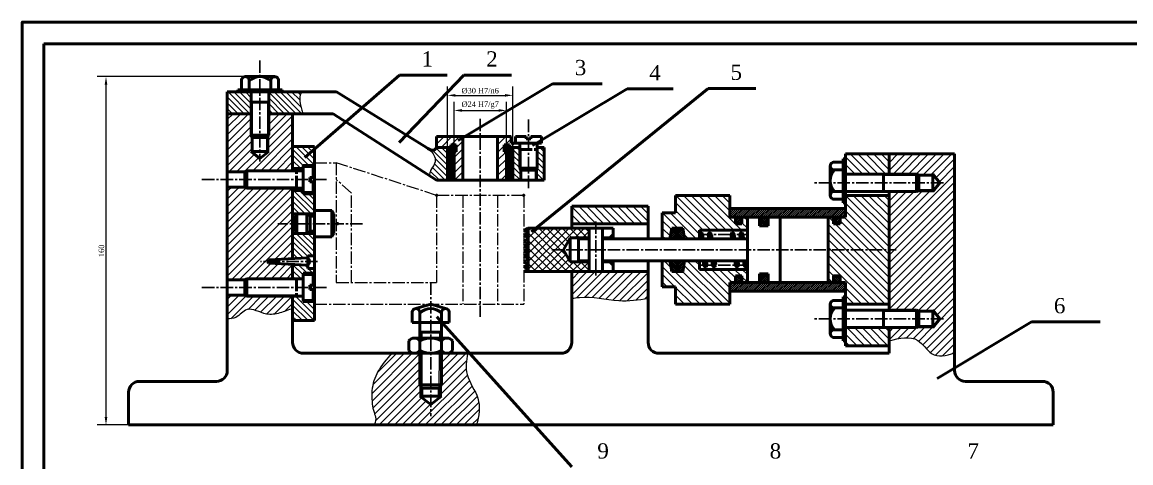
# Model space of a CAD drawing. Extents: x 3371 to 5758, y -2048 to -107.
# Drawn here: x 3444 to 3952, y -1657 to -1454 of the extents above; entities that cross this region are included whole.
import ezdxf

# ---------------------------------------------------------------- set-up
doc = ezdxf.new("R2010")
doc.units = 0
doc.header["$LTSCALE"] = 0.3
doc.header["$MEASUREMENT"] = 0
doc.linetypes.add('CENTER2', pattern=[28.575, 19.05, -3.175, 3.175, -3.175])
doc.layers.get('0').update_dxf_attribs({"color": 1, "linetype": 'CONTINUOUS', "lineweight": 50})
doc.layers.get('DEFPOINTS').update_dxf_attribs({"linetype": 'CONTINUOUS'})
doc.layers.add('DUONGGIONG', color=4, linetype='CONTINUOUS', lineweight=20)
doc.styles.get("Standard").update_dxf_attribs({"font": 'times.ttf'})
doc.dimstyles.new('100', dxfattribs={"dimtxt": 8, "dimasz": 3.6, "dimexe": 0.18, "dimexo": 0.0625, "dimgap": 0.8, "dimtad": 1, "dimdec": 4, "dimzin": 0, "dimdsep": 46, "dimtxsty": 'Standard', "dimcen": 0.09, "dimclrd": 3, "dimclre": 3, "dimclrt": 86, "dimadec": 0, "dimazin": 0, "dimtfac": 1, "dimtdec": 4, "dimtofl": 0, "dimtmove": 2, "dimatfit": 3, "dimfxl": 1, "dimtfillclr": 3, "dimtolj": 1, "dimtzin": 0, "dimlwd": 20, "dimlwe": 20, "dimarcsym": 0})
pattern_1 = [(45, (940.742, -2290.6202), (-1.767767, 1.767767), [])]
pattern_2 = [(135, (940.742, -2290.6202), (-1.3258252, -1.3258252), [])]
pattern_3 = [(45, (3413.4513, -40.9748), (-1.767767, 1.767767), [])]
pattern_4 = [(135, (3413.4513, -40.9748), (-1.767767, -1.767767), [])]

# ---------------------------------------------------------------- blocks, each defined once
blk = doc.blocks.new('*D10')
at = {"layer": 'DEFPOINTS', "color": 0, "transparency": 16777216}
for p in [(3545.84, -1479.5), (3481.99, -1639.41), (3492.36, -1639.41)]:
    blk.add_point(p, dxfattribs=at)
at = {"layer": 'DUONGGIONG', "color": 3, "lineweight": 20, "transparency": 16777216}
for p, q in [((3545.77, -1479.5), (3477.99, -1479.5)), ((3481.99, -1483.1), (3481.99, -1635.81)), ((3492.29, -1639.41), (3477.99, -1639.41))]:
    blk.add_line(p, q, dxfattribs=at)
at = {"layer": 'DUONGGIONG', "color": 3, "transparency": 16777216}
for points in [[(3481.39, -1483.1), (3482.59, -1483.1), (3481.99, -1479.5)], [(3481.39, -1635.81), (3482.59, -1635.81), (3481.99, -1639.41)]]:
    blk.add_solid(points, dxfattribs=at)
at = {"layer": 'DUONGGIONG', "color": 86, "transparency": 16777216, "insert": (3479.91, -1559.46), "char_height": 2.5, "attachment_point": 5, "rotation": 90}
blk.add_mtext('\\A2;160', dxfattribs=at)
blk = doc.blocks.new('*D12')
at = {"layer": 'DEFPOINTS', "color": 0, "transparency": 16777216}
for p in [(3665.59, -1495), (3641.59, -1512), (3665.59, -1512)]:
    blk.add_point(p, dxfattribs=at)
at = {"layer": 'DUONGGIONG', "color": 3, "lineweight": 20, "transparency": 16777216}
for p, q in [((3641.59, -1511.94), (3641.59, -1491)), ((3665.59, -1511.94), (3665.59, -1491)), ((3645.19, -1495), (3661.99, -1495))]:
    blk.add_line(p, q, dxfattribs=at)
at = {"layer": 'DUONGGIONG', "color": 3, "transparency": 16777216}
for points in [[(3645.19, -1494.4), (3645.19, -1495.6), (3641.59, -1495)], [(3661.99, -1494.4), (3661.99, -1495.6), (3665.59, -1495)]]:
    blk.add_solid(points, dxfattribs=at)
at = {"layer": 'DUONGGIONG', "color": 86, "transparency": 16777216, "insert": (3653.59, -1492.52), "char_height": 2.5, "attachment_point": 5}
blk.add_mtext('\\A2;{}{}%%C24 H7/g7', dxfattribs=at)
blk = doc.blocks.new('*D13')
at = {"layer": 'DEFPOINTS', "color": 0, "transparency": 16777216}
for p in [(3668.59, -1488.09), (3638.59, -1512), (3668.59, -1512)]:
    blk.add_point(p, dxfattribs=at)
at = {"layer": 'DUONGGIONG', "color": 3, "lineweight": 20, "transparency": 16777216}
for p, q in [((3638.59, -1511.94), (3638.59, -1484.09)), ((3668.59, -1511.94), (3668.59, -1484.09)), ((3642.19, -1488.09), (3664.99, -1488.09))]:
    blk.add_line(p, q, dxfattribs=at)
at = {"layer": 'DUONGGIONG', "color": 3, "transparency": 16777216}
for points in [[(3642.19, -1487.49), (3642.19, -1488.69), (3638.59, -1488.09)], [(3664.99, -1487.49), (3664.99, -1488.69), (3668.59, -1488.09)]]:
    blk.add_solid(points, dxfattribs=at)
at = {"layer": 'DUONGGIONG', "color": 86, "transparency": 16777216, "insert": (3653.59, -1485.96), "char_height": 2.5, "attachment_point": 5}
blk.add_mtext('\\A2;%%C30 H7/n6', dxfattribs=at)

msp = doc.modelspace()

# ---------------------------------------------------------------- hatches: boundary and pattern name
at = {"linetype": 'Continuous', "lineweight": 20}
h = msp.add_hatch(dxfattribs=at)
h.set_pattern_fill('ANSI31', color=2, scale=0.15, style=0)
h.set_pattern_definition([(45, (3492.58943, -1826.625), (-0.3367596, 0.3367596), [])])
h.paths.add_polyline_path([(3641.59, -1512), (3638.59, -1512), (3638.59, -1527), (3641.59, -1527)])
h.paths.add_polyline_path([(3665.59, -1527), (3668.59, -1527), (3668.59, -1512), (3665.59, -1512)])
at = {"layer": 'DUONGGIONG', "lineweight": 20}
h = msp.add_hatch(dxfattribs=at)
h.set_pattern_fill('ANSI31', color=0, scale=15, angle=90, style=0)
h.set_pattern_definition([(135, (3423.4513, -1220.8696), (-1.325825, -1.325825), [])])
h.paths.add_polyline_path([(3548.59, -1496.5), (3548.59, -1486.5), (3537.59, -1486.5), (3537.59, -1496.5)])
edge = h.paths.add_edge_path()
edge.add_line((3567.59, -1496.5), (3572.28, -1496.5))
edge.add_spline(control_points=[(3572.28, -1496.5), (3572.14, -1495.77), (3571.39, -1493.28), (3570.39, -1490.01), (3571.22, -1487.51), (3571.7, -1486.5)], knot_values=[6.777452, 6.777452, 6.777452, 6.777452, 10.939191, 20.577238, 27.16774, 27.16774, 27.16774, 27.16774], degree=3, periodic=0)
edge.add_line((3571.7, -1486.5), (3556.59, -1486.5))
edge.add_line((3556.59, -1486.5), (3556.59, -1496.5))
edge.add_line((3556.59, -1496.5), (3567.59, -1496.5))
h = msp.add_hatch(dxfattribs=at)
h.set_pattern_fill('ANSI31', color=0, scale=20, style=0)
h.set_pattern_definition([(45, (3423.4513, -1220.8696), (-1.767767, 1.767767), [])])
h.paths.add_polyline_path([(3556.59, -1506.42), (3556.59, -1513.89), (3552.59, -1517.02), (3548.59, -1513.89), (3548.59, -1506.42), (3548.59, -1496.5), (3537.59, -1496.5), (3537.59, -1522.72), (3546.59, -1522.72), (3567.59, -1522.72), (3567.59, -1511.5), (3567.59, -1496.5), (3556.59, -1496.5)])
h.paths.add_polyline_path([(3556.09, -1513.89), (3556.59, -1513.89), (3556.59, -1506.42), (3556.09, -1507.42)], flags=17)
h.paths.add_polyline_path([(3548.59, -1513.89), (3549.09, -1513.89), (3549.09, -1507.42), (3548.59, -1506.42)], flags=17)
h = msp.add_hatch(dxfattribs=at)
h.set_pattern_fill('ANSI31', color=0, scale=20, style=0)
h.set_pattern_definition(pattern_1)
h.paths.add_polyline_path([(3664.61, -1510.82), (3667.09, -1510.82), (3667.09, -1512), (3668.59, -1512), (3671.73, -1512), (3671.73, -1510), (3669.73, -1510), (3667.81, -1510), (3667.81, -1507), (3661.59, -1507), (3661.59, -1527), (3665.59, -1527), (3665.59, -1513.99), (3664.61, -1513.99)])
h.paths.add_polyline_path([(3633.59, -1507), (3633.59, -1512), (3638.59, -1512), (3640.09, -1512), (3640.09, -1510.82), (3641.87, -1510.82), (3645.59, -1508.22), (3645.59, -1507)])
h.paths.add_polyline_path([(3645.59, -1508.22), (3641.87, -1510.82), (3642.57, -1510.82), (3642.57, -1513.99), (3641.59, -1513.99), (3641.59, -1527), (3645.59, -1527)])
h = msp.add_hatch(dxfattribs=at)
h.set_pattern_fill('ANSI31', color=0, scale=15, angle=90, style=0)
h.set_pattern_definition(pattern_2)
h.paths.add_polyline_path([(3577.59, -1520.22), (3577.59, -1511.5), (3567.59, -1511.5), (3567.59, -1521.72), (3572.36, -1521.72), (3572.36, -1520.22)])
h = msp.add_hatch(dxfattribs=at)
h.set_pattern_fill('ANSI31', color=0, scale=15, angle=90, style=0)
h.set_pattern_definition(pattern_2)
edge = h.paths.add_edge_path()
edge.add_line((3638.59, -1512), (3633.59, -1512))
edge.add_spline(control_points=[(3633.59, -1512), (3633.41, -1512.3), (3632.93, -1513.08), (3630.95, -1513.48), (3629.75, -1512.61), (3629, -1512.08)], knot_values=[0, 0, 0, 0, 1.038476, 2.658355, 5.3062, 5.3062, 5.3062, 5.3062], degree=3, periodic=0)
edge.add_spline(control_points=[(3629, -1512.08), (3630.53, -1513.25), (3632.98, -1515.12), (3633.06, -1519.75), (3630.69, -1522.11), (3630.33, -1524.07), (3630.27, -1524.87)], knot_values=[0, 0, 0, 0, 10.90556, 17.463156, 24.878863, 29.60899, 29.60899, 29.60899, 29.60899], degree=3, periodic=0)
edge.add_line((3630.27, -1524.87), (3633.59, -1527))
edge.add_line((3633.59, -1527), (3638.59, -1527))
edge.add_line((3638.59, -1527), (3638.59, -1512))
h = msp.add_hatch(dxfattribs=at)
h.set_pattern_fill('ANSI31', color=0, scale=15, angle=90, style=0)
h.set_pattern_definition(pattern_2)
h.paths.add_polyline_path([(3682.87, -1512), (3679.73, -1512), (3679.73, -1527), (3682.87, -1527)])
h.paths.add_polyline_path([(3671.73, -1512), (3668.59, -1512), (3668.59, -1527), (3671.73, -1527)])
at = {"layer": 'DUONGGIONG'}
h = msp.add_hatch(dxfattribs=at)
h.set_pattern_fill('ANSI31', color=0, scale=20, angle=90, style=0)
h.set_pattern_definition(pattern_4)
h.paths.add_polyline_path([(3841.09, -1515), (3821.09, -1515), (3821.09, -1524.26), (3841.09, -1524.26)])
h.paths.add_polyline_path([(3841.09, -1534), (3821.09, -1534), (3821.09, -1544), (3818.59, -1544), (3818.59, -1547), (3815.59, -1547), (3815.59, -1544), (3813.09, -1544), (3813.09, -1559), (3841.09, -1559)])
h.paths.add_polyline_path([(3841.09, -1559), (3813.09, -1559), (3813.09, -1574), (3815.59, -1574), (3815.59, -1571), (3818.59, -1571), (3818.59, -1574), (3821.09, -1574), (3821.09, -1584), (3841.09, -1584)])
h.paths.add_polyline_path([(3841.09, -1594.7), (3821.09, -1594.7), (3821.09, -1603), (3841.09, -1603)])
h = msp.add_hatch(dxfattribs=at)
h.set_pattern_fill('ANSI31', color=0, scale=20, style=0)
h.set_pattern_definition(pattern_3)
edge = h.paths.add_edge_path()
edge.add_line((3871.09, -1515), (3841.09, -1515))
edge.add_line((3841.09, -1515), (3841.09, -1524.26))
edge.add_line((3841.09, -1524.26), (3853.72, -1524.26))
edge.add_line((3853.72, -1524.26), (3861.2, -1524.26))
edge.add_line((3861.2, -1524.26), (3864.32, -1528.26))
edge.add_line((3864.32, -1528.26), (3861.2, -1532.26))
edge.add_line((3861.2, -1532.26), (3853.72, -1532.26))
edge.add_line((3853.72, -1532.26), (3841.09, -1532.26))
edge.add_line((3841.09, -1532.26), (3841.09, -1586.7))
edge.add_line((3841.09, -1586.7), (3853.72, -1586.7))
edge.add_line((3853.72, -1586.7), (3861.2, -1586.7))
edge.add_line((3861.2, -1586.7), (3864.32, -1590.7))
edge.add_line((3864.32, -1590.7), (3861.2, -1594.7))
edge.add_line((3861.2, -1594.7), (3853.72, -1594.7))
edge.add_line((3853.72, -1594.7), (3841.09, -1594.7))
edge.add_line((3841.09, -1594.7), (3841.09, -1600.77))
edge.add_spline(control_points=[(3841.09, -1600.77), (3845.88, -1599.56), (3853.89, -1597.53), (3860.59, -1608.98), (3867.16, -1607.74), (3871.09, -1606.24)], knot_values=[0, 0, 0, 0, 13.098981, 21.880081, 33.027615, 33.027615, 33.027615, 33.027615], degree=3, periodic=0)
edge.add_line((3871.09, -1606.24), (3871.09, -1515))
at = {"layer": 'DUONGGIONG', "lineweight": 20}
h = msp.add_hatch(dxfattribs=at)
h.set_pattern_fill('ANSI31', color=0, scale=20, style=0)
h.set_pattern_definition(pattern_1)
h.paths.add_polyline_path([(3546.59, -1522.72), (3537.59, -1522.72), (3537.59, -1523.22), (3545.59, -1523.22)])
h.paths.add_polyline_path([(3545.59, -1530.22), (3537.59, -1530.22), (3537.59, -1530.72), (3546.59, -1530.72)])
h = msp.add_hatch(dxfattribs=at)
h.set_pattern_fill('ANSI31', color=0, scale=15, angle=90, style=0)
h.set_pattern_definition(pattern_2)
h.paths.add_polyline_path([(3679.73, -1521.44), (3679.23, -1522.44), (3679.23, -1527), (3679.73, -1527)])
h.paths.add_polyline_path([(3672.23, -1522.44), (3671.73, -1521.44), (3671.73, -1527), (3672.23, -1527)])
h = msp.add_hatch(dxfattribs=at)
h.set_pattern_fill('ANSI31', color=0, scale=20, style=0)
h.set_pattern_definition(pattern_1)
h.paths.add_polyline_path([(3537.59, -1530.72), (3537.59, -1554.74), (3567.59, -1547.25), (3567.59, -1530.72)])
h.paths.add_polyline_path([(3567.59, -1563.04), (3567.59, -1547.25), (3537.59, -1554.74), (3537.59, -1572.28), (3546.59, -1572.28), (3567.59, -1572.28), (3567.59, -1565.67), (3556.54, -1565.1, -0.436154), (3556.54, -1563.61)])
h = msp.add_hatch(dxfattribs=at)
h.set_pattern_fill('ANSI31', color=0, scale=15, angle=90, style=0)
h.set_pattern_definition(pattern_2)
h.paths.add_polyline_path([(3577.59, -1541.94), (3567.59, -1541.94), (3567.59, -1531.72), (3572.36, -1531.72), (3572.36, -1533.22), (3577.59, -1533.22)])
at = {"layer": 'DUONGGIONG'}
h = msp.add_hatch(dxfattribs=at)
h.set_pattern_fill('ANSI31', color=0, scale=20, angle=90, style=0)
h.set_pattern_definition(pattern_4)
h.paths.add_polyline_path([(3768.09, -1534), (3743.09, -1534), (3743.09, -1542), (3737.09, -1542), (3737.09, -1554), (3740.59, -1554), (3741.46, -1549.08), (3746.46, -1549.08), (3747.33, -1554), (3754.09, -1554), (3754.09, -1550), (3776.09, -1550), (3776.09, -1544), (3773.59, -1544), (3773.59, -1547), (3770.59, -1547), (3770.59, -1544), (3768.09, -1544)])
h.paths.add_polyline_path([(3768.09, -1574), (3770.59, -1574), (3770.59, -1571), (3773.59, -1571), (3773.59, -1574), (3776.09, -1574), (3776.09, -1568), (3754.09, -1568), (3754.09, -1564), (3747.33, -1564), (3746.46, -1568.93), (3741.46, -1568.93), (3740.59, -1564), (3737.09, -1564), (3737.09, -1576), (3743.09, -1576), (3743.09, -1584), (3768.09, -1584)])
h = msp.add_hatch(dxfattribs=at)
h.set_pattern_fill('ANSI31', color=0, scale=20, angle=90, style=0)
h.set_pattern_definition(pattern_4)
h.paths.add_polyline_path([(3730.59, -1539), (3695.59, -1539), (3695.59, -1547), (3730.59, -1547)])
at = {"layer": 'DUONGGIONG', "lineweight": 20}
h = msp.add_hatch(dxfattribs=at)
h.set_pattern_fill('ANSI31', color=0, scale=5, style=0)
h.set_pattern_definition([(45, (940.7419, -2290.6202), (-0.44194174, 0.44194174), [])])
h.paths.add_polyline_path([(3813.09, -1544), (3821.09, -1544), (3821.09, -1540), (3768.09, -1540), (3768.09, -1544)])
h.paths.add_polyline_path([(3821.09, -1578), (3821.09, -1574), (3813.09, -1574), (3768.09, -1574), (3768.09, -1578)])
h = msp.add_hatch(dxfattribs=at)
h.set_pattern_fill('ANSI37', color=0, scale=5, style=0)
h.set_pattern_definition([(45, (940.7419, -2290.6202), (-0.44194174, 0.44194174), []), (135, (940.7419, -2290.6202), (-0.44194174, -0.44194174), [])])
h.paths.add_polyline_path([(3740.59, -1554), (3747.33, -1554), (3746.46, -1549.08), (3741.46, -1549.08)])
h.paths.add_polyline_path([(3746.46, -1568.93), (3747.33, -1564), (3740.59, -1564), (3741.46, -1568.93)])
h.paths.add_polyline_path([(3773.59, -1574), (3773.59, -1571), (3770.59, -1571), (3770.59, -1574)])
h.paths.add_polyline_path([(3770.59, -1547), (3773.59, -1547), (3773.59, -1544), (3770.59, -1544)])
h.paths.add_polyline_path([(3785.59, -1544), (3781.59, -1544), (3781.59, -1548), (3785.59, -1548)])
h.paths.add_polyline_path([(3785.59, -1574), (3785.59, -1570), (3781.59, -1570), (3781.59, -1574)])
h.paths.add_polyline_path([(3818.59, -1571), (3815.59, -1571), (3815.59, -1574), (3818.59, -1574)])
h.paths.add_polyline_path([(3818.59, -1544), (3815.59, -1544), (3815.59, -1547), (3818.59, -1547)])
at = {"layer": 'DUONGGIONG'}
h = msp.add_hatch(dxfattribs=at)
h.set_pattern_fill('ANSI37', color=0, scale=20, style=0)
h.set_pattern_definition([(45, (3413.4513, -40.9748), (-1.767767, 1.767767), []), (135, (3413.4513, -40.9748), (-1.767767, -1.767767), [])])
h.paths.add_polyline_path([(3694.88, -1553.5), (3703.59, -1553.5), (3703.59, -1549), (3675.59, -1549), (3675.59, -1569), (3703.59, -1569), (3703.59, -1564.5), (3694.88, -1564.5), (3691.71, -1559)])
at = {"layer": 'DUONGGIONG', "lineweight": 20}
h = msp.add_hatch(dxfattribs=at)
h.set_pattern_fill('ANSI31', color=0, scale=15, angle=90, style=0)
h.set_pattern_definition(pattern_2)
h.paths.add_polyline_path([(3567.59, -1551.48), (3567.59, -1563.04), (3574.51, -1562.68), (3574.51, -1561.82), (3577.59, -1561.82), (3577.59, -1555.97), (3577.59, -1551.48)])
h.paths.add_polyline_path([(3567.59, -1572.28), (3572.36, -1572.28), (3572.36, -1569.78), (3577.59, -1569.78), (3577.59, -1567.53), (3574.51, -1567.53), (3574.51, -1566.03), (3567.59, -1565.67)])
h.paths.add_polyline_path([(3572.36, -1582.78), (3572.36, -1580.28), (3567.59, -1580.28), (3567.59, -1591.5), (3577.59, -1591.5), (3577.59, -1582.78)])
h = msp.add_hatch(dxfattribs=at)
h.set_pattern_fill('ANSI37', color=0, scale=2, style=0)
h.set_pattern_definition([(45, (940.74192, -2290.6202), (-0.176776695, 0.176776695), []), (135, (940.74192, -2290.6202), (-0.176776695, -0.176776695), [])])
h.paths.add_polyline_path([(3755.59, -1552), (3754.09, -1552, 1)])
h.paths.add_polyline_path([(3754.09, -1552), (3755.59, -1552, 1)])
h.paths.add_polyline_path([(3758.09, -1552), (3759.59, -1552, 1)])
h.paths.add_polyline_path([(3759.59, -1552), (3758.09, -1552, 1)])
h.paths.add_polyline_path([(3756.09, -1566), (3757.59, -1566, 1)])
h.paths.add_polyline_path([(3757.59, -1566), (3756.09, -1566, 1)])
h.paths.add_polyline_path([(3760.09, -1566), (3761.59, -1566, 1)])
h.paths.add_polyline_path([(3761.59, -1566), (3760.09, -1566, 1)])
h.paths.add_polyline_path([(3770.59, -1566), (3772.09, -1566, 1)])
h.paths.add_polyline_path([(3772.09, -1566), (3770.59, -1566, 1)])
h.paths.add_polyline_path([(3774.59, -1566), (3776.09, -1566, 1)])
h.paths.add_polyline_path([(3776.09, -1566), (3774.59, -1566, 1)])
h.paths.add_polyline_path([(3768.59, -1552), (3770.09, -1552, 1)])
h.paths.add_polyline_path([(3770.09, -1552), (3768.59, -1552, 1)])
h.paths.add_polyline_path([(3772.59, -1552), (3774.09, -1552, 1)])
h.paths.add_polyline_path([(3774.09, -1552), (3772.59, -1552, 1)])
at = {"layer": 'DUONGGIONG'}
h = msp.add_hatch(dxfattribs=at)
h.set_pattern_fill('ANSI31', color=0, scale=20, style=0)
h.set_pattern_definition(pattern_3)
edge = h.paths.add_edge_path()
edge.add_line((3730.59, -1569), (3695.59, -1569))
edge.add_line((3695.59, -1569), (3695.59, -1581.47))
edge.add_spline(control_points=[(3695.59, -1581.47), (3696.75, -1581.17), (3703.71, -1579.83), (3715.68, -1583.26), (3726.15, -1582), (3730.59, -1581.31)], knot_values=[13.444311, 13.444311, 13.444311, 13.444311, 17.095853, 35.272724, 48.697232, 48.697232, 48.697232, 48.697232], degree=3, periodic=0)
edge.add_line((3730.59, -1581.31), (3730.59, -1569))
at = {"layer": 'DUONGGIONG', "lineweight": 20}
h = msp.add_hatch(dxfattribs=at)
h.set_pattern_fill('ANSI31', color=0, scale=20, style=0)
h.set_pattern_definition(pattern_1)
h.paths.add_polyline_path([(3546.59, -1572.28), (3537.59, -1572.28), (3537.59, -1572.78), (3545.59, -1572.78)])
h.paths.add_polyline_path([(3545.59, -1579.78), (3537.59, -1579.78), (3537.59, -1580.28), (3546.59, -1580.28)])
h = msp.add_hatch(dxfattribs=at)
h.set_pattern_fill('ANSI31', color=0, scale=20, style=0)
h.set_pattern_definition(pattern_1)
edge = h.paths.add_edge_path()
edge.add_line((3537.59, -1580.28), (3537.59, -1590.73))
edge.add_spline(control_points=[(3537.59, -1590.73), (3538.93, -1590.78), (3542.78, -1590.1), (3546.95, -1584.12), (3554.64, -1589.38), (3561.79, -1588.15), (3565.64, -1586.65), (3567.59, -1585.89)], knot_values=[0, 0, 0, 0, 6.981517, 19.582421, 37.877238, 50.039891, 62.613219, 62.613219, 62.613219, 62.613219], degree=3, periodic=0)
edge.add_line((3567.59, -1585.89), (3567.59, -1580.28))
edge.add_line((3567.59, -1580.28), (3537.59, -1580.28))
h = msp.add_hatch(dxfattribs=at)
h.set_pattern_fill('ANSI31', color=0, scale=20, style=0)
h.set_pattern_definition(pattern_1)
edge = h.paths.add_edge_path()
edge.add_line((3625.89, -1620.96), (3625.89, -1606.5))
edge.add_line((3625.89, -1606.5), (3623.39, -1606.5))
edge.add_arc((3623.39, -1603.46), 3.04, 269.9684, 270.0316, ccw=False)
edge.add_line((3623.39, -1606.5), (3612.99, -1606.5))
edge.add_spline(control_points=[(3612.99, -1606.5), (3610.67, -1609.18), (3606.31, -1614.25), (3603.29, -1623.38), (3604.55, -1634.91), (3606.39, -1636.09), (3604.92, -1639.41)], knot_values=[0, 0, 0, 0, 20.973643, 39.572755, 57.673795, 81.132874, 81.132874, 81.132874, 81.132874], degree=3, periodic=0)
edge.add_line((3604.92, -1639.41), (3651.83, -1639.41))
edge.add_spline(control_points=[(3651.83, -1639.41), (3653.12, -1635.16), (3654.25, -1627.12), (3646.3, -1617.17), (3647.23, -1609.84), (3647.84, -1606.5)], knot_values=[1.746395, 1.746395, 1.746395, 1.746395, 14.468253, 26.361404, 36.159623, 36.159623, 36.159623, 36.159623], degree=3, periodic=0)
edge.add_line((3647.84, -1606.5), (3638.36, -1606.5))
edge.add_arc((3638.36, -1603.46), 3.04, 269.9684, 270.0316, ccw=False)
edge.add_line((3638.36, -1606.5), (3635.87, -1606.5))
edge.add_line((3635.87, -1606.5), (3635.84, -1626.13))
edge.add_line((3635.84, -1626.13), (3630.89, -1629.96))
edge.add_line((3630.89, -1629.96), (3625.89, -1626.13))
edge.add_line((3625.89, -1626.13), (3625.89, -1620.96))
h.paths.add_polyline_path([(3635.84, -1620.96), (3634.84, -1622.46), (3634.84, -1626.13), (3635.84, -1626.13)], flags=17)
h.paths.add_polyline_path([(3626.89, -1622.46), (3625.89, -1620.96), (3625.89, -1626.13), (3626.89, -1626.13)], flags=17)

# ---------------------------------------------------------------- linework, layer by layer
at = {"color": 1}
for p, q in [((3453.56, -2038.47), (3453.56, -1464.47)), ((3453.56, -1464.47), (4274.56, -1464.47)), ((3667.81, -1507), (3633.59, -1507)), ((3679.73, -1527), (3633.59, -1527)), ((3671.73, -1527), (3682.87, -1527))]:
    msp.add_line(p, q, dxfattribs=at)
at = {"color": 2, "linetype": 'CENTER2', "lineweight": 25}
for p, q in [((3552.59, -1472.04), (3552.59, -1518.51)), ((3653.59, -1498.81), (3653.59, -1589.8)), ((3675.73, -1499.23), (3675.73, -1531.44)), ((3583.14, -1526.72), (3525.95, -1526.72)), ((3866, -1528.26), (3806.63, -1528.26)), ((3599.65, -1546.99), (3560.72, -1546.99)), ((3706.64, -1545.95), (3706.64, -1571.46)), ((3754.09, -1552), (3776.09, -1552)), ((3686.39, -1559), (3844.29, -1559)), ((3579.03, -1564.35), (3552.83, -1564.35)), ((3754.09, -1566), (3776.09, -1566)), ((3630.89, -1574), (3630.89, -1635.29)), ((3583.14, -1576.28), (3525.95, -1576.28)), ((3866, -1590.7), (3806.63, -1590.7))]:
    msp.add_line(p, q, dxfattribs=at)
at = {"color": 0, "linetype": 'Continuous'}
for p, q in [((3573.2, -1516.62), (3616.52, -1478.76)), ((3616.42, -1509.76), (3646.14, -1478.76)), ((3616.52, -1478.76), (3638.38, -1478.76)), ((3646.14, -1478.76), (3668, -1478.76)), ((3643.45, -1508.75), (3686.77, -1482.72)), ((3686.77, -1482.72), (3709.45, -1482.72)), ((3677.12, -1550.74), (3758.17, -1484.91)), ((3677.62, -1511.11), (3720.94, -1485.08)), ((3720.94, -1485.08), (3742.08, -1485.08)), ((3758.17, -1484.91), (3780.04, -1484.91)), ((3633.72, -1589.79), (3695.65, -1658.66)), ((3863.14, -1618.06), (3906.45, -1592.03)), ((3906.45, -1592.03), (3937.9, -1592.03))]:
    msp.add_line(p, q, dxfattribs=at)
at = {"color": 1, "linetype": 'Continuous'}
for p, q in [((3544.09, -1481.07), (3544.09, -1485.5)), ((3545.84, -1479.5), (3559.34, -1479.5)), ((3547.59, -1479.5), (3545.84, -1479.5)), ((3547.59, -1481.13), (3547.59, -1485.5)), ((3547.59, -1481.45), (3547.59, -1481.45)), ((3557.59, -1481.01), (3557.59, -1485.5)), ((3561.09, -1481.08), (3561.09, -1485.5)), ((3537.59, -1496.5), (3537.59, -1486.5)), ((3537.59, -1486.5), (3587.7, -1486.5)), ((3542.48, -1485.5), (3562.7, -1485.5)), ((3542.48, -1485.5), (3542.48, -1486.5)), ((3548.59, -1486.5), (3548.59, -1506.42)), ((3556.59, -1486.5), (3556.59, -1506.42)), ((3562.7, -1485.5), (3562.7, -1486.5)), ((3587.7, -1486.5), (3629, -1512.08)), ((3548.59, -1491.15), (3556.59, -1491.15)), ((3537.59, -1496.5), (3537.59, -1614.41)), ((3548.59, -1496.5), (3537.59, -1496.5)), ((3567.59, -1496.5), (3556.59, -1496.5)), ((3567.59, -1511.5), (3567.59, -1496.5)), ((3567.59, -1496.5), (3586.19, -1496.5)), ((3586.19, -1496.5), (3633.59, -1527)), ((3548.59, -1506.42), (3556.59, -1506.42)), ((3548.59, -1506.42), (3549.09, -1507.42)), ((3549.09, -1507.42), (3556.09, -1507.42)), ((3549.09, -1507.42), (3549.09, -1513.89)), ((3556.59, -1506.42), (3556.09, -1507.42)), ((3556.09, -1507.42), (3556.09, -1513.89)), ((3633.59, -1507), (3633.59, -1512)), ((3645.59, -1507), (3645.59, -1527)), ((3661.59, -1507), (3661.59, -1527)), ((3667.81, -1507), (3667.81, -1510)), ((3669.73, -1507), (3669.73, -1510)), ((3669.73, -1507), (3674.73, -1507)), ((3674.73, -1507), (3674.73, -1508.05)), ((3674.73, -1508.05), (3676.73, -1508.05)), ((3676.73, -1507), (3676.73, -1508.05)), ((3676.73, -1507), (3681.73, -1507)), ((3681.73, -1507), (3681.73, -1510)), ((3548.59, -1513.89), (3556.59, -1513.89)), ((3548.59, -1513.89), (3552.59, -1517.02)), ((3548.59, -1513.89), (3548.59, -1513.89)), ((3556.59, -1513.89), (3552.59, -1517.02)), ((3577.59, -1511.5), (3567.59, -1511.5)), ((3567.59, -1511.5), (3567.59, -1522.72)), ((3577.59, -1584), (3577.59, -1511.5)), ((3633.59, -1512), (3638.59, -1512)), ((3638.59, -1512), (3641.59, -1512)), ((3638.59, -1512), (3638.59, -1527)), ((3640.09, -1512), (3640.09, -1510.82)), ((3640.09, -1510.82), (3642.57, -1510.82)), ((3641.59, -1512), (3641.59, -1527)), ((3642.57, -1513.99), (3641.59, -1513.99)), ((3642.57, -1510.82), (3642.57, -1513.99)), ((3667.09, -1510.82), (3664.61, -1510.82)), ((3664.61, -1510.82), (3664.61, -1513.99)), ((3664.61, -1513.99), (3665.59, -1513.99)), ((3668.59, -1512), (3665.59, -1512)), ((3665.59, -1512), (3665.59, -1527)), ((3667.09, -1512), (3667.09, -1510.82)), ((3667.81, -1510), (3669.73, -1510)), ((3671.73, -1512), (3668.59, -1512)), ((3668.59, -1512), (3668.59, -1527)), ((3681.73, -1510), (3669.73, -1510)), ((3671.73, -1510), (3671.73, -1521.44)), ((3679.73, -1510), (3679.73, -1521.44)), ((3679.73, -1512), (3682.87, -1512)), ((3682.87, -1512), (3682.87, -1527)), ((3815.67, -1518.76), (3820.09, -1518.76)), ((3820.09, -1537.37), (3820.09, -1517.15)), ((3820.09, -1517.15), (3821.09, -1517.15)), ((3821.09, -1515), (3821.09, -1544)), ((3821.09, -1515), (3871.09, -1515)), ((3841.09, -1515), (3841.09, -1524.26)), ((3871.09, -1515), (3871.09, -1614.41)), ((3545.59, -1523.22), (3537.59, -1523.22)), ((3546.59, -1522.72), (3545.59, -1523.22)), ((3545.59, -1523.22), (3545.59, -1530.22)), ((3572.36, -1522.72), (3546.59, -1522.72)), ((3546.59, -1522.72), (3546.59, -1530.72)), ((3572.36, -1521.72), (3567.59, -1521.72)), ((3572.36, -1520.22), (3572.36, -1533.22)), ((3577.59, -1520.22), (3572.36, -1520.22)), ((3576.99, -1520.72), (3572.36, -1520.72)), ((3576.99, -1520.72), (3576.99, -1525.72)), ((3679.73, -1521.44), (3671.73, -1521.44)), ((3672.23, -1522.44), (3671.73, -1521.44)), ((3679.23, -1522.44), (3672.23, -1522.44)), ((3672.23, -1522.44), (3672.23, -1527)), ((3679.23, -1522.44), (3679.73, -1521.44)), ((3679.23, -1522.44), (3679.23, -1527)), ((3814.09, -1534.02), (3814.09, -1520.51)), ((3815.6, -1522.26), (3820.09, -1522.26)), ((3821.09, -1524.26), (3853.72, -1524.26)), ((3838.46, -1532.26), (3838.46, -1524.26)), ((3853.72, -1532.26), (3853.72, -1524.26)), ((3853.72, -1524.26), (3854.72, -1524.76)), ((3854.72, -1531.76), (3854.72, -1524.76)), ((3854.72, -1524.76), (3861.2, -1524.76)), ((3861.2, -1532.26), (3861.2, -1524.26)), ((3861.2, -1524.26), (3864.32, -1528.26)), ((3575.41, -1525.72), (3575.41, -1527.72)), ((3576.99, -1525.72), (3575.41, -1525.72)), ((3576.99, -1527.72), (3575.41, -1527.72)), ((3576.99, -1527.72), (3576.99, -1532.72)), ((3861.2, -1532.26), (3864.32, -1528.26)), ((3545.59, -1530.22), (3537.59, -1530.22)), ((3546.59, -1530.72), (3545.59, -1530.22)), ((3572.36, -1530.72), (3546.59, -1530.72)), ((3567.59, -1530.72), (3567.59, -1563.04)), ((3572.36, -1531.72), (3567.59, -1531.72)), ((3576.99, -1532.72), (3572.36, -1532.72)), ((3577.59, -1533.22), (3572.36, -1533.22)), ((3768.09, -1534), (3743.09, -1534)), ((3743.09, -1534), (3743.09, -1542)), ((3768.09, -1534), (3768.09, -1544)), ((3814.09, -1532.26), (3814.09, -1534.02)), ((3815.72, -1532.26), (3820.09, -1532.26)), ((3816.04, -1532.27), (3816.04, -1532.26)), ((3821.09, -1532.26), (3853.72, -1532.26)), ((3821.09, -1534), (3841.09, -1534)), ((3841.09, -1532.26), (3841.09, -1586.7)), ((3853.72, -1532.26), (3854.72, -1531.76)), ((3854.72, -1531.76), (3861.2, -1531.76)), ((3695.59, -1549), (3695.59, -1539)), ((3695.59, -1539), (3730.59, -1539)), ((3730.59, -1539), (3730.59, -1554)), ((3768.09, -1540), (3821.09, -1540)), ((3815.66, -1535.76), (3820.09, -1535.76)), ((3820.09, -1537.37), (3821.09, -1537.37)), ((3577.59, -1542.5), (3567.59, -1542.5)), ((3569.55, -1542.5), (3568.55, -1543.5)), ((3568.55, -1543.5), (3568.55, -1546.99)), ((3569.55, -1542.5), (3569.55, -1546.99)), ((3574.12, -1542.5), (3574.12, -1551.48)), ((3574.12, -1542.5), (3575.62, -1543.5)), ((3575.62, -1543.5), (3575.62, -1546.99)), ((3577.59, -1543.5), (3575.62, -1543.5)), ((3585.49, -1541), (3577.59, -1541)), ((3585.49, -1541), (3585.49, -1552.99)), ((3585.49, -1541), (3586.49, -1542.5)), ((3586.49, -1542.5), (3586.48, -1551.49)), ((3743.09, -1542), (3737.09, -1542)), ((3737.09, -1542), (3737.09, -1554)), ((3768.09, -1544), (3813.09, -1544)), ((3770.59, -1547), (3770.59, -1544)), ((3773.59, -1544), (3773.59, -1547)), ((3776.09, -1544), (3776.09, -1554)), ((3781.59, -1544), (3781.59, -1548)), ((3785.59, -1548), (3785.59, -1544)), ((3791.09, -1544), (3791.09, -1574)), ((3813.09, -1544), (3821.09, -1544)), ((3813.09, -1574), (3813.09, -1544)), ((3815.59, -1547), (3815.59, -1544)), ((3818.59, -1544), (3818.59, -1547)), ((3568.55, -1550.48), (3568.55, -1546.99)), ((3569.55, -1551.48), (3568.55, -1550.48)), ((3569.55, -1551.48), (3569.55, -1546.99)), ((3574.12, -1551.48), (3575.62, -1550.48)), ((3575.62, -1550.48), (3575.62, -1546.99)), ((3577.59, -1550.48), (3575.62, -1550.48)), ((3675.59, -1549), (3673.59, -1550.16)), ((3673.59, -1550.16), (3675.59, -1551.31)), ((3675.59, -1549), (3714.59, -1549)), ((3675.59, -1549), (3675.59, -1569)), ((3695.59, -1547), (3730.59, -1547)), ((3703.59, -1549), (3703.59, -1569)), ((3709.59, -1549), (3709.59, -1569)), ((3714.59, -1549), (3714.59, -1554)), ((3740.59, -1554), (3741.46, -1549.08)), ((3741.46, -1549.08), (3746.46, -1549.08)), ((3746.46, -1549.08), (3747.33, -1554)), ((3754.09, -1550), (3776.09, -1550)), ((3754.09, -1550), (3754.09, -1554)), ((3770.59, -1547), (3773.59, -1547)), ((3781.59, -1548), (3785.59, -1548)), ((3815.59, -1547), (3818.59, -1547)), ((3577.59, -1551.48), (3567.59, -1551.48)), ((3585.49, -1552.97), (3577.59, -1552.97)), ((3585.48, -1552.99), (3586.48, -1551.49)), ((3586.49, -1551.48), (3586.48, -1551.48)), ((3673.59, -1552.47), (3675.59, -1551.31)), ((3675.59, -1553.62), (3673.59, -1552.47)), ((3675.59, -1553.87), (3673.59, -1555.02)), ((3673.59, -1555.02), (3675.59, -1556.18)), ((3694.88, -1553.5), (3691.71, -1559)), ((3703.59, -1553.5), (3694.88, -1553.5)), ((3694.88, -1553.5), (3694.88, -1564.5)), ((3698.59, -1554), (3698.59, -1564)), ((3703.59, -1554), (3698.59, -1554)), ((3713.09, -1553.5), (3709.59, -1553.5)), ((3776.09, -1554), (3709.59, -1554)), ((3713.09, -1553.5), (3714.59, -1552)), ((3713.09, -1553.5), (3713.09, -1554)), ((3754.09, -1552.12), (3754.36, -1554)), ((3755.89, -1554), (3755.59, -1551.9)), ((3758.09, -1552.12), (3758.36, -1554)), ((3759.89, -1554), (3759.59, -1551.9)), ((3768.59, -1552.12), (3768.86, -1554)), ((3770.39, -1554), (3770.09, -1551.9)), ((3772.59, -1552.12), (3772.86, -1554)), ((3774.39, -1554), (3774.09, -1551.9)), ((3776.09, -1554), (3776.09, -1564)), ((3673.59, -1557.33), (3675.59, -1556.18)), ((3675.59, -1558.49), (3673.59, -1557.33)), ((3675.59, -1558.49), (3673.59, -1559.64)), ((3673.59, -1559.64), (3675.59, -1560.8)), ((3694.88, -1564.5), (3691.71, -1559)), ((3574.59, -1562.67), (3556.54, -1563.61)), ((3556.54, -1563.61), (3556.54, -1565.1)), ((3574.59, -1566.04), (3556.54, -1565.1)), ((3567.59, -1565.67), (3567.59, -1572.28)), ((3577.59, -1561.82), (3574.51, -1561.82)), ((3574.51, -1561.82), (3574.51, -1567.53)), ((3673.59, -1561.95), (3675.59, -1560.8)), ((3675.59, -1563.11), (3673.59, -1561.95)), ((3675.59, -1563.35), (3673.59, -1564.51)), ((3673.59, -1564.51), (3675.59, -1565.66)), ((3673.59, -1566.82), (3675.59, -1565.66)), ((3703.59, -1564.5), (3694.88, -1564.5)), ((3703.59, -1564), (3698.59, -1564)), ((3776.09, -1564), (3709.59, -1564)), ((3713.09, -1564.5), (3709.59, -1564.5)), ((3713.09, -1564.5), (3713.09, -1564)), ((3713.09, -1564.5), (3714.59, -1566)), ((3714.59, -1564), (3714.59, -1569)), ((3730.59, -1564), (3730.59, -1601.5)), ((3737.09, -1576), (3737.09, -1564)), ((3740.59, -1564), (3741.46, -1568.93)), ((3746.46, -1568.93), (3747.33, -1564)), ((3754.09, -1568), (3754.09, -1564)), ((3755.8, -1564), (3756.09, -1566)), ((3757.56, -1565.79), (3757.31, -1564)), ((3759.8, -1564), (3760.09, -1566)), ((3761.56, -1565.79), (3761.31, -1564)), ((3770.3, -1564), (3770.59, -1566)), ((3772.06, -1565.79), (3771.81, -1564)), ((3774.3, -1564), (3774.59, -1566)), ((3776.06, -1565.79), (3775.81, -1564)), ((3776.09, -1564), (3776.09, -1574)), ((3572.36, -1582.78), (3572.36, -1569.78)), ((3577.59, -1569.78), (3572.36, -1569.78)), ((3576.99, -1570.28), (3572.36, -1570.28)), ((3574.51, -1567.53), (3577.59, -1567.53)), ((3576.99, -1575.28), (3576.99, -1570.28)), ((3675.59, -1567.97), (3673.59, -1566.82)), ((3675.59, -1567.97), (3673.81, -1569)), ((3730.59, -1569), (3673.81, -1569)), ((3695.59, -1601.5), (3695.59, -1569)), ((3741.46, -1568.93), (3746.46, -1568.93)), ((3754.09, -1568), (3776.09, -1568)), ((3776.09, -1568), (3776.09, -1574)), ((3781.59, -1574), (3781.59, -1570)), ((3781.59, -1570), (3785.59, -1570)), ((3785.59, -1570), (3785.59, -1574)), ((3545.59, -1572.78), (3537.59, -1572.78)), ((3546.59, -1572.28), (3545.59, -1572.78)), ((3545.59, -1579.78), (3545.59, -1572.78)), ((3546.59, -1580.28), (3546.59, -1572.28)), ((3572.36, -1572.28), (3546.59, -1572.28)), ((3575.41, -1577.28), (3575.41, -1575.28)), ((3576.99, -1575.28), (3575.41, -1575.28)), ((3768.09, -1574), (3813.09, -1574)), ((3768.09, -1584), (3768.09, -1574)), ((3770.59, -1571), (3770.59, -1574)), ((3770.59, -1571), (3773.59, -1571)), ((3773.59, -1574), (3773.59, -1571)), ((3813.09, -1574), (3821.09, -1574)), ((3815.59, -1571), (3815.59, -1574)), ((3815.59, -1571), (3818.59, -1571)), ((3818.59, -1574), (3818.59, -1571)), ((3821.09, -1603), (3821.09, -1574)), ((3545.59, -1579.78), (3537.59, -1579.78)), ((3537.59, -1580.28), (3537.59, -1580.28)), ((3546.59, -1580.28), (3545.59, -1579.78)), ((3572.36, -1580.28), (3546.59, -1580.28)), ((3567.59, -1580.28), (3567.59, -1591.5)), ((3576.99, -1577.28), (3575.41, -1577.28)), ((3576.99, -1582.28), (3576.99, -1577.28)), ((3743.09, -1576), (3737.09, -1576)), ((3743.09, -1584), (3743.09, -1576)), ((3768.09, -1578), (3821.09, -1578)), ((3820.09, -1600.81), (3820.09, -1580.59)), ((3820.09, -1580.59), (3821.09, -1580.59)), ((3576.99, -1582.28), (3572.36, -1582.28)), ((3577.59, -1582.78), (3572.36, -1582.78)), ((3577.59, -1584), (3577.59, -1591.5)), ((3624.13, -1585.99), (3630.89, -1584)), ((3637.64, -1585.99), (3630.89, -1584)), ((3768.09, -1584), (3743.09, -1584)), ((3814.09, -1597.46), (3814.09, -1583.95)), ((3815.6, -1585.7), (3820.09, -1585.7)), ((3815.67, -1582.2), (3820.09, -1582.2)), ((3821.09, -1584), (3841.09, -1584)), ((3622.39, -1587.51), (3622.39, -1592.34)), ((3625.87, -1588.02), (3625.89, -1588.02)), ((3625.87, -1588.02), (3625.89, -1601.5)), ((3635.9, -1588.03), (3635.87, -1601.51)), ((3635.89, -1588.02), (3635.9, -1588.02)), ((3639.38, -1588.02), (3639.39, -1588.02)), ((3639.39, -1587.51), (3639.39, -1592.3)), ((3821.09, -1586.7), (3853.72, -1586.7)), ((3838.46, -1594.7), (3838.46, -1586.7)), ((3853.72, -1594.7), (3853.72, -1586.7)), ((3853.72, -1586.7), (3854.72, -1587.2)), ((3854.72, -1594.2), (3854.72, -1587.2)), ((3854.72, -1587.2), (3861.2, -1587.2)), ((3861.2, -1594.7), (3861.2, -1586.7)), ((3861.2, -1586.7), (3864.32, -1590.7)), ((3861.2, -1594.7), (3864.32, -1590.7)), ((3577.59, -1591.5), (3567.59, -1591.5)), ((3567.59, -1591.5), (3567.59, -1601.5)), ((3622.39, -1592.34), (3630.89, -1592.34)), ((3630.89, -1592.34), (3630.78, -1592.34)), ((3639.38, -1592.34), (3630.88, -1592.34)), ((3814.09, -1595.7), (3814.09, -1597.46)), ((3815.72, -1595.7), (3820.09, -1595.7)), ((3816.04, -1595.71), (3816.04, -1595.7)), ((3821.09, -1594.7), (3853.72, -1594.7)), ((3841.09, -1594.7), (3841.09, -1606.5)), ((3853.72, -1594.7), (3854.72, -1594.2)), ((3854.72, -1594.2), (3861.2, -1594.2)), ((3620.89, -1600.81), (3620.89, -1601.51)), ((3620.89, -1600.81), (3620.89, -1600.81)), ((3620.89, -1600.81), (3620.89, -1605.19)), ((3623.39, -1599.5), (3638.36, -1599.5)), ((3623.39, -1599.5), (3625.89, -1599.5)), ((3625.88, -1596.84), (3635.88, -1596.84)), ((3640.86, -1600.81), (3640.86, -1605.19)), ((3815.66, -1599.2), (3820.09, -1599.2)), ((3820.09, -1600.81), (3821.09, -1600.81)), ((3620.89, -1601.5), (3620.89, -1605.19)), ((3625.89, -1601.5), (3625.89, -1605.19)), ((3625.89, -1603.03), (3625.89, -1604.97)), ((3635.87, -1605.2), (3635.87, -1601.51)), ((3821.09, -1603), (3841.09, -1603)), ((3572.59, -1606.5), (3690.59, -1606.5)), ((3625.89, -1606.5), (3625.89, -1620.96)), ((3635.87, -1606.5), (3635.84, -1620.96)), ((3635.87, -1606.69), (3635.87, -1606.5)), ((3735.59, -1606.5), (3841.09, -1606.5)), ((3537.59, -1614.41), (3537.59, -1614.41)), ((3871.09, -1614.41), (3871.09, -1614.41)), ((3497.36, -1619.41), (3532.77, -1619.41)), ((3511.96, -1619.41), (3505.37, -1619.41)), ((3532.59, -1619.41), (3511.96, -1619.41)), ((3530.54, -1619.41), (3523.96, -1619.41)), ((3625.89, -1620.96), (3635.84, -1620.96)), ((3626.89, -1622.46), (3625.89, -1620.96)), ((3634.84, -1622.46), (3635.84, -1620.96)), ((3911.33, -1619.41), (3875.91, -1619.41)), ((3876.09, -1619.41), (3896.73, -1619.41)), ((3878.15, -1619.41), (3884.73, -1619.41)), ((3492.36, -1639.41), (3492.36, -1624.41)), ((3625.89, -1626.13), (3635.84, -1626.13)), ((3625.89, -1626.13), (3630.89, -1629.96)), ((3626.89, -1622.46), (3634.84, -1622.46)), ((3626.89, -1622.46), (3634.84, -1622.46)), ((3626.89, -1622.46), (3626.89, -1626.13)), ((3626.89, -1626.13), (3626.89, -1622.46)), ((3630.89, -1629.96), (3635.84, -1626.13)), ((3634.84, -1626.13), (3634.84, -1622.46)), ((3634.84, -1622.46), (3634.84, -1626.13)), ((3916.33, -1639.41), (3916.33, -1624.41)), ((3916.33, -1639.41), (3492.36, -1639.41)), ((3503.56, -1639.41), (3511.96, -1639.41)), ((3523.96, -1639.41), (3532.35, -1639.41))]:
    msp.add_line(p, q, dxfattribs=at)
at = {"color": 2, "linetype": 'Continuous', "lineweight": 20}
for p, q in [((3549.09, -1491.15), (3549.09, -1507.42)), ((3556.09, -1491.15), (3556.09, -1507.42)), ((3548.59, -1506.42), (3548.59, -1513.89)), ((3556.59, -1513.89), (3556.59, -1506.42)), ((3672.23, -1512.95), (3672.23, -1522.44)), ((3679.23, -1512.95), (3679.23, -1522.44)), ((3537.59, -1522.72), (3546.59, -1522.72)), ((3569.41, -1523.22), (3545.59, -1523.22)), ((3671.73, -1521.44), (3671.73, -1527)), ((3679.73, -1521.44), (3679.73, -1527)), ((3838.46, -1524.76), (3854.72, -1524.76)), ((3853.72, -1524.26), (3861.2, -1524.26)), ((3546.59, -1530.72), (3537.59, -1530.72)), ((3569.41, -1530.22), (3545.59, -1530.22)), ((3838.46, -1531.76), (3854.72, -1531.76)), ((3853.72, -1532.26), (3861.2, -1532.26)), ((3537.59, -1572.28), (3546.59, -1572.28)), ((3537.59, -1572.28), (3546.59, -1572.28)), ((3569.41, -1572.78), (3545.59, -1572.78)), ((3546.59, -1580.28), (3537.59, -1580.28)), ((3569.41, -1579.78), (3545.59, -1579.78)), ((3838.46, -1587.2), (3854.72, -1587.2)), ((3853.72, -1586.7), (3861.2, -1586.7)), ((3838.46, -1594.2), (3854.72, -1594.2)), ((3853.72, -1594.7), (3861.2, -1594.7)), ((3626.88, -1596.84), (3626.89, -1599.5)), ((3634.88, -1596.84), (3634.88, -1599.5)), ((3626.89, -1606.5), (3626.89, -1622.46)), ((3634.84, -1622.46), (3634.87, -1606.5)), ((3625.89, -1620.96), (3625.89, -1626.13)), ((3635.84, -1626.13), (3635.84, -1620.96))]:
    msp.add_line(p, q, dxfattribs=at)
at = {"color": 1, "linetype": 'CENTER2'}
for p, q in [((3671.73, -1512.95), (3679.73, -1512.95)), ((3569.41, -1530.72), (3569.41, -1522.72)), ((3569.41, -1572.28), (3569.41, -1580.28))]:
    msp.add_line(p, q, dxfattribs=at)
at = {"color": 6, "linetype": 'CENTER2'}
msp.add_line((3577.59, -1519), (3577.59, -1561.82), dxfattribs=at)
at = {"color": 6, "linetype": 'CENTER2', "lineweight": 20}
for p, q in [((3577.59, -1519), (3587.59, -1519)), ((3633.59, -1534), (3587.59, -1519)), ((3587.59, -1519), (3587.59, -1574)), ((3594.59, -1533), (3587.59, -1526.74)), ((3594.59, -1574), (3594.59, -1533)), ((3673.59, -1534), (3633.59, -1534)), ((3633.59, -1534), (3633.59, -1574)), ((3645.59, -1534), (3645.59, -1584)), ((3645.59, -1534), (3645.59, -1584)), ((3661.59, -1534), (3661.59, -1584)), ((3673.59, -1534), (3673.59, -1584)), ((3587.59, -1574), (3633.59, -1574)), ((3577.59, -1584), (3673.59, -1584))]:
    msp.add_line(p, q, dxfattribs=at)
msp.add_lwpolyline([(4284.56, -2048.47), (3443.56, -2048.47), (3443.56, -1454.47), (4284.56, -1454.47), (4284.56, -2048.47)], close=True)
at = {"color": 1, "linetype": 'Continuous'}
for centre in [(3754.84, -1552), (3758.84, -1552), (3769.34, -1552), (3773.34, -1552), (3756.84, -1566), (3760.84, -1566), (3771.34, -1566), (3775.34, -1566)]:
    msp.add_circle(centre, 0.75, dxfattribs=at)
for centre, radius, start, end in [((3545.84, -1481.26), 1.76, 353.7151, 186.1925), ((3552.59, -1486.87), 7.37, 47.2854, 132.7146), ((3559.34, -1481.27), 1.76, 354.0383, 186.0538), ((3815.86, -1520.52), 1.76, 84.0383, 276.0538), ((3821.46, -1527.27), 7.37, 137.2854, 222.7146), ((3815.85, -1534.02), 1.76, 83.7151, 276.1925), ((3557.23, -1564.35), 1.01, 132.8708, 227.1292), ((3572.86, -1564.35), 2.41, 315.7563, 44.2437), ((3624.13, -1587.75), 1.76, 351.1805, 188.8195), ((3630.89, -1593.12), 7.15, 45.4918, 134.5082), ((3637.64, -1587.75), 1.76, 351.1805, 188.8195), ((3815.86, -1583.96), 1.76, 84.0383, 276.0538), ((3821.46, -1590.71), 7.37, 137.2854, 222.7146), ((3815.85, -1597.45), 1.76, 83.7151, 276.1925), ((3623.39, -1602.54), 3.04, 34.6353, 145.3647), ((3630.88, -1609.66), 10.16, 60.5582, 119.4418), ((3638.36, -1602.54), 3.04, 34.6353, 145.3647), ((3572.59, -1601.5), 5, 180, 270), ((3623.39, -1603.46), 3.04, 214.6353, 325.3647), ((3630.88, -1596.35), 10.16, 240.5582, 299.4418), ((3638.36, -1603.46), 3.04, 214.6353, 325.3647), ((3690.59, -1601.5), 5, 270, 0), ((3735.59, -1601.5), 5, 180, 270), ((3532.59, -1614.41), 5, 270, 0), ((3876.09, -1614.41), 5, 180, 270), ((3497.36, -1624.41), 5, 90, 180), ((3911.33, -1624.41), 5, 0, 90)]:
    msp.add_arc(centre, radius, start, end, dxfattribs=at)
msp.add_spline([(3629, -1512.08), (3631.39, -1513.23), (3632.95, -1512.82), (3633.59, -1512)], degree=3, dxfattribs=at)
at = {"color": 2, "linetype": 'Continuous'}
msp.add_open_spline([(3567.59, -1558.79), (3567.59, -1558.79), (3567.59, -1558.79), (3567.58, -1558.79)], degree=3, dxfattribs=at)
at = {"color": 1, "linetype": 'CENTER2'}
for p in [(3633.59, -1534), (3673.59, -1534)]:
    msp.add_point(p, dxfattribs=at)
at = {"color": 1, "linetype": 'Continuous'}
msp.add_point((3588.2, -1547), dxfattribs=at)
at = {"layer": 'DEFPOINTS', "color": 0, "linetype": 'ByBlock'}
for p in [(3537.59, -1486.5), (3577.59, -1519), (3673.59, -1534), (3645.59, -1584), (3661.59, -1584), (3673.59, -1584), (3492.36, -1639.41), (3492.36, -1639.41), (3916.33, -1639.41), (3916.33, -1639.41)]:
    msp.add_point(p, dxfattribs=at)
at = {"layer": 'DUONGGIONG', "color": 0, "lineweight": 20}
for points, knots in [([(3571.7, -1486.5), (3571.22, -1487.51), (3570.39, -1490.01), (3571.39, -1493.28), (3572.14, -1495.77), (3572.28, -1496.5)], [6.777452, 6.777452, 6.777452, 6.777452, 13.367954, 23.006001, 27.16774, 27.16774, 27.16774, 27.16774]), ([(3629, -1512.08), (3630.53, -1513.25), (3632.98, -1515.12), (3633.06, -1519.75), (3630.69, -1522.11), (3630.33, -1524.07), (3630.27, -1524.87)], [0, 0, 0, 0, 10.90556, 17.463156, 24.878863, 29.60899, 29.60899, 29.60899, 29.60899]), ([(3695.59, -1581.47), (3696.75, -1581.17), (3703.71, -1579.83), (3715.68, -1583.26), (3726.15, -1582), (3730.59, -1581.31)], [13.444311, 13.444311, 13.444311, 13.444311, 17.095853, 35.272724, 48.697232, 48.697232, 48.697232, 48.697232]), ([(3567.59, -1585.89), (3565.64, -1586.65), (3561.79, -1588.15), (3554.64, -1589.38), (3546.95, -1584.12), (3542.78, -1590.1), (3538.93, -1590.78), (3537.59, -1590.73)], [0, 0, 0, 0, 12.573328, 24.73598, 43.030798, 55.631702, 62.613219, 62.613219, 62.613219, 62.613219]), ([(3841.09, -1600.77), (3845.88, -1599.56), (3853.89, -1597.53), (3860.59, -1608.98), (3867.16, -1607.74), (3871.09, -1606.24)], [0, 0, 0, 0, 13.098981, 21.880081, 33.027615, 33.027615, 33.027615, 33.027615]), ([(3612.99, -1606.5), (3610.67, -1609.18), (3606.31, -1614.25), (3603.29, -1623.38), (3604.55, -1634.91), (3606.39, -1636.09), (3604.92, -1639.41)], [0, 0, 0, 0, 20.973643, 39.572755, 57.673795, 81.132874, 81.132874, 81.132874, 81.132874]), ([(3647.84, -1606.5), (3647.23, -1609.84), (3646.3, -1617.17), (3654.25, -1627.12), (3653.12, -1635.16), (3651.83, -1639.41)], [1.746395, 1.746395, 1.746395, 1.746395, 11.544614, 23.437765, 36.159623, 36.159623, 36.159623, 36.159623])]:
    msp.add_open_spline(points, degree=3, knots=knots, dxfattribs=at)

# ---------------------------------------------------------------- texts
at = {"color": 1, "linetype": 'Continuous'}
for s, p in [('1', (3626.7, -1474.85)), ('2', (3656.32, -1474.85)), ('3', (3696.95, -1478.81)), ('4', (3731.12, -1481.17)), ('5', (3768.35, -1481)), ('6', (3916.63, -1588.12)), ('9', (3707.29, -1654.81)), ('8', (3786.32, -1654.81)), ('7', (3877.01, -1654.81))]:
    msp.add_text(s, height=7, dxfattribs=at).set_placement(p)

# ---------------------------------------------------------------- dimensions: what is measured, and where the dimension line sits
at = {"layer": 'DUONGGIONG', "color": 0}
dim = msp.add_linear_dim(base=(3481.99, -1639.41), p1=(3545.84, -1479.5), p2=(3492.36, -1639.41), angle=90, text='160', dimstyle='100', override={"dimtxt": 2.5, "dimexe": 4, "dimdec": 0, "dimtol": 1, "dimtp": 0.1, "dimtm": 0.1, "dimtfac": 0.7, "dimtdec": 1, "dimtolj": 2}, dxfattribs=at)
dim.commit()
dim.dimension.update_dxf_attribs({"geometry": '*D10', "text_midpoint": (3479.91, -1559.46)})
for base, p1, p2, text, picture, middle in [((3668.59, -1488.09), (3638.59, -1512), (3668.59, -1512), '%%C30 H7/n6', '*D13', (3653.59, -1485.96)), ((3665.59, -1495), (3641.59, -1512), (3665.59, -1512), '{}{}%%C24 H7/g7', '*D12', (3653.59, -1492.52))]:
    dim = msp.add_linear_dim(base=base, p1=p1, p2=p2, text=text, dimstyle='100', override={"dimtxt": 2.5, "dimexe": 4, "dimdec": 0, "dimtol": 1, "dimtp": 0.1, "dimtm": 0.1, "dimtfac": 0.7, "dimtdec": 1, "dimtolj": 2}, dxfattribs=at)
    dim.commit()
    dim.dimension.update_dxf_attribs({"geometry": picture, "text_midpoint": middle})

doc.saveas('drawing.dxf')
